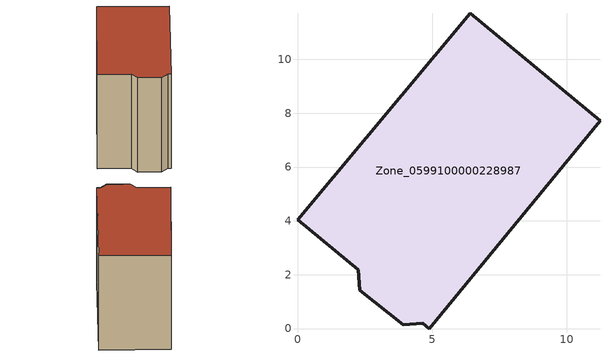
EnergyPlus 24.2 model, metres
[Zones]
Zone_0599100000228987
 floor ground (C_G): 2.31,1.43 2.25,2.18 0,4.05 6.42,11.71 11.24,7.72 4.9,0 4.66,0.2 3.93,0.14 z0
 wall outside (C_F): 2.25,2.18 2.31,1.43 3.93,0.14 4.66,0.2 4.9,0 11.24,7.72 6.42,11.71 0,4.05 2.25,2.18 z0:9.99
 roof outside (C_R): 6.42,11.71 0,4.05 2.25,2.18 2.31,1.43 3.93,0.14 4.66,0.2 4.9,0 11.24,7.72 z9.99
[BUILDING]
Pand.0599100000228987: North Axis=0; Terrain=City; Loads Convergence Tolerance Value=0.04; Temperature Convergence Tolerance Value=0.4; Solar Distribution=FullExterior; Maximum Number of Warmup Days=25; Minimum Number of Warmup Days=1
[Site:Location]
Rotterdam.The.Hague.AP_ZH_NLD Design_Conditions: Latitude=51.96; Longitude=4.45; Time Zone=1; Elevation=-4.5
[SITE:GROUNDTEMPERATURE:BUILDINGSURFACE]
18, 18, 18, 18, 18, 18, 18, 18, 18, 18, 18, 18
[MATERIAL] Thermal Absorptance=0.9; Solar Absorptance=0.7; Visible Absorptance=0.7
Name | Roughness | Thickness | Conductivity | Density | Specific Heat
G.TI.1946 | MediumSmooth | 0.15 | 1 | 540 | 1210
F.TI.1946 | Rough | 0.3 | 0.857143 | 1920 | 840
R.TI.1946 | MediumRough | 0.2 | 0.1 | 1500 | 1000
[CONSTRUCTION]
C_G: G.TI.1946
C_F: F.TI.1946
C_R: R.TI.1946
[ZONE]
Zone_0599100000228987: Type=1; Multiplier=1; Ceiling Height=Autocalculate; Volume=Autocalculate; Floor Area=autocalculate; Part of Total Floor Area=Yes
[ZONEINFILTRATION:DESIGNFLOWRATE]
Infil_Zone_0599100000228987: Zone or ZoneList or Space or SpaceList=Zone_0599100000228987; Schedule=AlwaysOn; Design Flow Rate Calculation Method=Flow/Area; Flow Rate per Floor Area=0.003; Constant Term Coefficient=1; Temperature Term Coefficient=0; Velocity Term Coefficient=0; Velocity Squared Term Coefficient=0
[HVACTEMPLATE:ZONE:IDEALLOADSAIRSYSTEM]
Zone_0599100000228987: Maximum Heating Supply Air Temperature=50; Minimum Cooling Supply Air Temperature=13; Maximum Heating Supply Air Humidity Ratio=0.0156; Minimum Cooling Supply Air Humidity Ratio=0.0077; Heating Limit=NoLimit; Cooling Limit=NoLimit; Dehumidification Control Type=ConstantSensibleHeatRatio; Cooling Sensible Heat Ratio=0.7; Dehumidification Setpoint=60; Humidification Control Type=None; Humidification Setpoint=30; Outdoor Air Method=None; Outdoor Air Flow Rate per Person=0.00944; Outdoor Air Flow Rate per Zone Floor Area=0; Outdoor Air Flow Rate per Zone=0; Demand Controlled Ventilation Type=None; Outdoor Air Economizer Type=NoEconomizer; Heat Recovery Type=None; Sensible Heat Recovery Effectiveness=0.7; Latent Heat Recovery Effectiveness=0.65
[ZONECONTROL:THERMOSTAT]
ThermostatControl_Zone_0599100000228987: Zone or ZoneList=Zone_0599100000228987; Control Type Schedule=DualSetpointControlType; Control 1=Thermostat_Zone_0599100000228987; Temperature Difference Between Cutout And Setpoint=0
[THERMOSTATSETPOINT:DUALSETPOINT]
Thermostat_Zone_0599100000228987: Heating Setpoint Temperature Schedule=HeatingSetpoint_Zone_0599100000228987; Cooling Setpoint Temperature Schedule=CoolingSetpoint_Zone_0599100000228987
[SCHEDULE:COMPACT]
HeatingSetpoint_Zone_0599100000228987: Through: 12/31, For: AllDays, Until: 24:00, 21
CoolingSetpoint_Zone_0599100000228987: Through: 12/31, For: AllDays, Until: 24:00, 24
DualSetpointControlType: Through: 12/31, For: AllDays, Until: 24:00, 4
AlwaysOn: Through: 12/31, For: AllDays, Until: 24:00, 1
